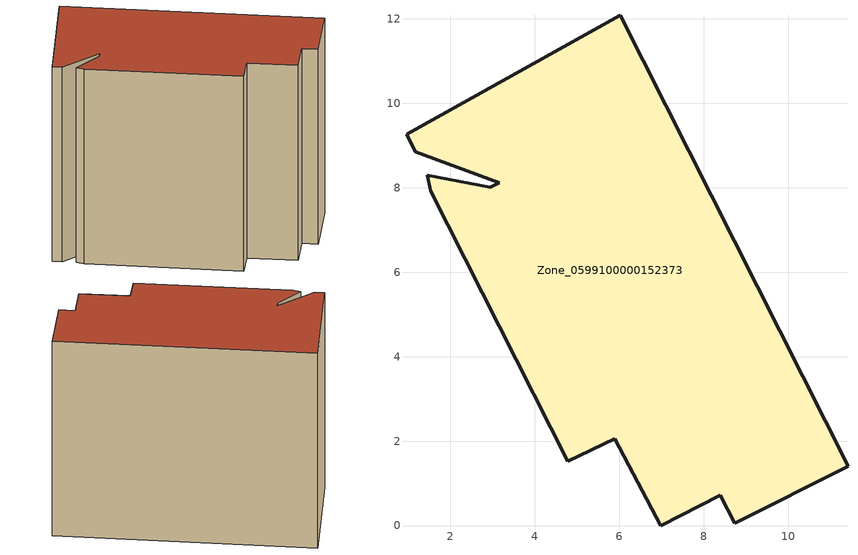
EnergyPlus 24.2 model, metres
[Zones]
Zone_0599100000152373
 floor ground (C_G): 6.98,0 5.9,2.06 4.78,1.52 1.54,7.92 1.45,8.29 2.95,8.01 3.16,8.12 1.17,8.86 0.96,9.27 6.03,12.09 11.42,1.4 8.74,0.05 8.4,0.72 z0
 wall outside (C_F): 5.9,2.06 6.98,0 8.4,0.72 8.74,0.05 11.42,1.4 6.03,12.09 0.96,9.27 1.17,8.86 3.16,8.12 2.95,8.01 1.45,8.29 1.54,7.92 4.78,1.52 5.9,2.06 z0:9.89
 roof outside (C_R): 0.96,9.27 1.17,8.86 3.16,8.12 2.95,8.01 1.45,8.29 1.54,7.92 4.78,1.52 5.9,2.06 6.98,0 8.4,0.72 8.74,0.05 11.42,1.4 6.03,12.09 z9.89
[BUILDING]
Pand.0599100000152373: North Axis=0; Terrain=City; Loads Convergence Tolerance Value=0.04; Temperature Convergence Tolerance Value=0.4; Solar Distribution=FullExterior; Maximum Number of Warmup Days=25; Minimum Number of Warmup Days=1
[Site:Location]
Rotterdam.The.Hague.AP_ZH_NLD Design_Conditions: Latitude=51.96; Longitude=4.45; Time Zone=1; Elevation=-4.5
[SITE:GROUNDTEMPERATURE:BUILDINGSURFACE]
18, 18, 18, 18, 18, 18, 18, 18, 18, 18, 18, 18
[MATERIAL] Thermal Absorptance=0.9; Solar Absorptance=0.7; Visible Absorptance=0.7
Name | Roughness | Thickness | Conductivity | Density | Specific Heat
G.TC.1946 | MediumSmooth | 0.15 | 1 | 540 | 1210
F.TC.1946 | Rough | 0.3 | 0.857143 | 1920 | 840
R.TC.1946 | MediumRough | 0.2 | 0.909091 | 1500 | 1000
[CONSTRUCTION]
C_G: G.TC.1946
C_F: F.TC.1946
C_R: R.TC.1946
[ZONE]
Zone_0599100000152373: Type=1; Multiplier=1; Ceiling Height=Autocalculate; Volume=Autocalculate; Floor Area=autocalculate; Part of Total Floor Area=Yes
[ZONEINFILTRATION:DESIGNFLOWRATE]
Infil_Zone_0599100000152373: Zone or ZoneList or Space or SpaceList=Zone_0599100000152373; Schedule=AlwaysOn; Design Flow Rate Calculation Method=Flow/Area; Flow Rate per Floor Area=0.003; Constant Term Coefficient=1; Temperature Term Coefficient=0; Velocity Term Coefficient=0; Velocity Squared Term Coefficient=0
[HVACTEMPLATE:ZONE:IDEALLOADSAIRSYSTEM]
Zone_0599100000152373: Maximum Heating Supply Air Temperature=50; Minimum Cooling Supply Air Temperature=13; Maximum Heating Supply Air Humidity Ratio=0.0156; Minimum Cooling Supply Air Humidity Ratio=0.0077; Heating Limit=NoLimit; Cooling Limit=NoLimit; Dehumidification Control Type=ConstantSensibleHeatRatio; Cooling Sensible Heat Ratio=0.7; Dehumidification Setpoint=60; Humidification Control Type=None; Humidification Setpoint=30; Outdoor Air Method=None; Outdoor Air Flow Rate per Person=0.00944; Outdoor Air Flow Rate per Zone Floor Area=0; Outdoor Air Flow Rate per Zone=0; Demand Controlled Ventilation Type=None; Outdoor Air Economizer Type=NoEconomizer; Heat Recovery Type=None; Sensible Heat Recovery Effectiveness=0.7; Latent Heat Recovery Effectiveness=0.65
[ZONECONTROL:THERMOSTAT]
ThermostatControl_Zone_0599100000152373: Zone or ZoneList=Zone_0599100000152373; Control Type Schedule=DualSetpointControlType; Control 1=Thermostat_Zone_0599100000152373; Temperature Difference Between Cutout And Setpoint=0
[THERMOSTATSETPOINT:DUALSETPOINT]
Thermostat_Zone_0599100000152373: Heating Setpoint Temperature Schedule=HeatingSetpoint_Zone_0599100000152373; Cooling Setpoint Temperature Schedule=CoolingSetpoint_Zone_0599100000152373
[SCHEDULE:COMPACT]
HeatingSetpoint_Zone_0599100000152373: Through: 12/31, For: AllDays, Until: 24:00, 21
CoolingSetpoint_Zone_0599100000152373: Through: 12/31, For: AllDays, Until: 24:00, 24
DualSetpointControlType: Through: 12/31, For: AllDays, Until: 24:00, 4
AlwaysOn: Through: 12/31, For: AllDays, Until: 24:00, 1
